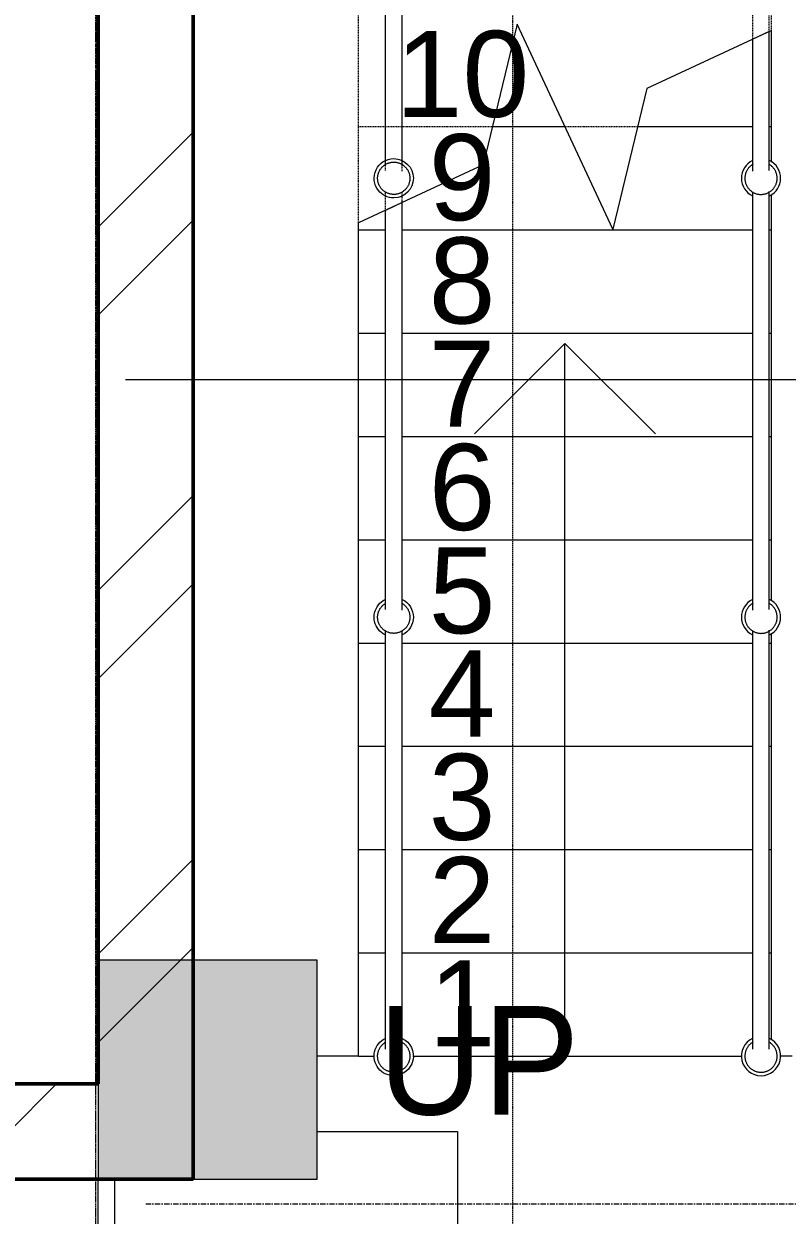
# Model space of a CAD drawing. Header units: inches. Extents: x 22 to 382261, y 22 to 371281.
# Drawn here: x 120559 to 122407, y 249908 to 252792 of the extents above; entities that cross this region are included whole.
import ezdxf

# ---------------------------------------------------------------- set-up
doc = ezdxf.new("R2010")
doc.units = ezdxf.units.IN
doc.header["$MEASUREMENT"] = 0
for name, pattern in [('_Grundgrenze_', [9, 4, -1, 1, -1, 1, -1]), ('Grid Line 1_2_', [22.225, 12.7, -3.175, 3.175, -3.175]), ('Hidden 1_8_', [4.7625, 3.175, -1.5875]), ('Overhead', [3.96875, 2.38125, -1.5875])]:
    doc.linetypes.add(name, pattern=pattern)
for name, color, linetype, lineweight in [('A-ANNO-SYMB', 150, 'Continuous', 9), ('A-DETL-HDLN', 90, 'Hidden 1_8_', 9), ('A-FLOR', 192, 'Continuous', 9), ('A-FLOR-HRAL', 11, 'Continuous', 9), ('A-FLOR-HRAL-MBND', 5, 'Overhead', 9), ('A-WALL', 113, 'Continuous', 9), ('A-WALL-PATT', 111, 'Continuous', 9), ('G-ANNO-SYMB', 111, 'Continuous', 9), ('I-WALL', 2, 'Continuous', 9), ('Q-CASE', 31, 'Continuous', 9), ('S-GRID', 1, 'Continuous', 9), ('S-STRS', 31, 'Continuous', 9), ('S-STRS-ANNO', 31, 'Continuous', 9), ('S-STRS-IDEN', 31, 'Continuous', 9), ('S-STRS-MBND', 31, 'Overhead', 9)]:
    doc.layers.add(name, color=color, linetype=linetype, lineweight=lineweight)
doc.styles.add('Arial', font='arial.ttf', dxfattribs={"height": 506.015625})
doc.styles.add('Century Gothic', font='GOTHIC.TTF', dxfattribs={"height": 255})
pattern_1 = [(45, (133937.6, 247897.3), (-440.033, 440.033), []), (45, (133937.6, 248564), (-440.033, 440.033), [])]

# ---------------------------------------------------------------- blocks, each defined once
blk = doc.blocks.new('Railing - 950mm High Post-379029-01-Ground floor DIMENSION PLAN')
at = {"layer": 'A-FLOR-HRAL', "flags": 128}
for points in [[(0, 39.1), (-1.6, 39), (-3.1, 38.9), (-4.7, 38.8), (-6.2, 38.6), (-7.8, 38.3), (-9.3, 38), (-10.8, 37.6), (-12.3, 37.1), (-13.8, 36.6), (-15.2, 36), (-16.6, 35.4), (-18, 34.7), (-19.4, 33.9), (-20.8, 33.1), (-22.1, 32.2), (-23.3, 31.3), (-24.6, 30.4), (-25.8, 29.4), (-26.9, 28.3), (-28, 27.2), (-29.1, 26.1), (-30.1, 24.9), (-31.1, 23.7), (-32, 22.4), (-32.9, 21.1), (-33.7, 19.8), (-34.5, 18.4), (-35.2, 17), (-35.8, 15.6), (-36.4, 14.2), (-37, 12.7), (-37.4, 11.2), (-37.9, 9.7), (-38.2, 8.2), (-38.5, 6.6), (-38.7, 5.1), (-38.9, 3.5), (-39, 2), (-39.1, 0.4), (-39.1, -1.1), (-39, -2.7), (-38.8, -4.3), (-38.6, -5.8), (-38.4, -7.3), (-38.1, -8.9), (-37.7, -10.4), (-37.2, -11.9), (-36.7, -13.4), (-36.2, -14.8), (-35.5, -16.3), (-34.8, -17.7), (-34.1, -19), (-33.3, -20.4), (-32.5, -21.7), (-31.6, -23), (-30.6, -24.2), (-29.7, -25.4), (-28.6, -26.6), (-27.5, -27.7), (-26.4, -28.8), (-25.2, -29.8), (-24, -30.8), (-22.8, -31.8), (-21.5, -32.6), (-20.1, -33.5)], [(-18, 34.7), (-19.4, 33.9), (-20.8, 33.1), (-22.1, 32.2), (-23.3, 31.3), (-24.6, 30.4), (-25.8, 29.4), (-26.9, 28.3), (-28, 27.2), (-29.1, 26.1), (-30.1, 24.9), (-31.1, 23.7), (-32, 22.4), (-32.9, 21.1), (-33.7, 19.8), (-34.5, 18.4), (-35.2, 17), (-35.8, 15.6), (-36.4, 14.2), (-37, 12.7), (-37.4, 11.2), (-37.9, 9.7), (-38.2, 8.2), (-38.5, 6.6), (-38.7, 5.1), (-38.9, 3.5), (-39, 2), (-39.1, 0.4), (-39.1, -1.1), (-39, -2.7), (-38.8, -4.3), (-38.6, -5.8), (-38.4, -7.3), (-38.1, -8.9), (-37.7, -10.4), (-37.2, -11.9), (-36.7, -13.4), (-36.2, -14.8), (-35.5, -16.3), (-34.8, -17.7), (-34.1, -19), (-33.3, -20.4), (-32.5, -21.7), (-31.6, -23), (-30.6, -24.2), (-29.7, -25.4)], [(0, 39.1), (-1.6, 39), (-3.1, 38.9), (-4.7, 38.8), (-6.2, 38.6), (-7.8, 38.3), (-9.3, 38), (-10.8, 37.6), (-12.3, 37.1), (-13.8, 36.6), (-15.2, 36)], [(11.6, 37.3), (10.1, 37.7), (8.6, 38.1), (7.1, 38.4), (5.5, 38.7), (4, 38.9), (2.4, 39), (0.8, 39.1), (0, 39.1)], [(19.4, -33.9), (20.8, -33.1), (22.1, -32.2), (23.3, -31.3), (24.6, -30.4), (25.8, -29.4), (26.9, -28.3), (28, -27.2), (29.1, -26.1), (30.1, -24.9), (31.1, -23.7), (32, -22.4), (32.9, -21.1), (33.7, -19.8), (34.5, -18.4), (35.2, -17), (35.8, -15.6), (36.4, -14.2), (37, -12.7), (37.4, -11.2), (37.9, -9.7), (38.2, -8.2), (38.5, -6.6), (38.7, -5.1), (38.9, -3.5), (39, -2), (39.1, -0.4), (39.1, 1.1), (39, 2.7), (38.8, 4.3), (38.6, 5.8), (38.4, 7.3), (38.1, 8.9), (37.7, 10.4), (37.2, 11.9), (36.7, 13.4), (36.2, 14.8), (35.5, 16.3), (34.8, 17.7), (34.1, 19), (33.3, 20.4), (32.5, 21.7), (31.6, 23), (30.6, 24.2), (29.7, 25.4), (28.6, 26.6), (27.5, 27.7), (26.4, 28.8), (25.2, 29.8), (24, 30.8), (22.8, 31.8), (21.5, 32.6), (20.1, 33.5), (18.8, 34.3), (17.4, 35), (16, 35.7), (14.6, 36.3), (13.1, 36.8), (11.6, 37.3), (10.1, 37.7), (8.6, 38.1), (7.1, 38.4), (5.5, 38.7), (4, 38.9), (2.4, 39), (0.8, 39.1), (0, 39.1)], [(28.6, 26.6), (27.5, 27.7), (26.4, 28.8), (25.2, 29.8), (24, 30.8), (22.8, 31.8), (21.5, 32.6), (20.1, 33.5), (18.8, 34.3), (17.4, 35), (16, 35.7), (14.6, 36.3), (13.1, 36.8)], [(19.4, -33.9), (20.8, -33.1), (22.1, -32.2), (23.3, -31.3), (24.6, -30.4), (25.8, -29.4), (26.9, -28.3), (28, -27.2), (29.1, -26.1), (30.1, -24.9), (31.1, -23.7), (32, -22.4), (32.9, -21.1), (33.7, -19.8), (34.5, -18.4), (35.2, -17), (35.8, -15.6), (36.4, -14.2), (37, -12.7), (37.4, -11.2), (37.9, -9.7), (38.2, -8.2), (38.5, -6.6), (38.7, -5.1), (38.9, -3.5), (39, -2), (39.1, -0.4), (39.1, 1.1), (39, 2.7), (38.8, 4.3), (38.6, 5.8), (38.4, 7.3), (38.1, 8.9), (37.7, 10.4), (37.2, 11.9), (36.7, 13.4), (36.2, 14.8), (35.5, 16.3), (34.8, 17.7), (34.1, 19), (33.3, 20.4), (32.5, 21.7), (31.6, 23), (30.6, 24.2), (29.7, 25.4)], [(-28.6, -26.6), (-27.5, -27.7), (-26.4, -28.8), (-25.2, -29.8), (-24, -30.8), (-22.8, -31.8), (-21.5, -32.6), (-20.1, -33.5)]]:
    blk.add_lwpolyline(points, dxfattribs=at)
at = {"layer": 'A-FLOR-HRAL'}
for start, end in [(90, 244.2857), (295.7143, 90)]:
    blk.add_arc((0, 0), 47.5, start, end, dxfattribs=at)
blk = doc.blocks.new('Railing - 950mm High Post-464047-01-Ground floor DIMENSION PLAN')
at = {"layer": 'A-FLOR-HRAL', "flags": 128}
for points in [[(0, 39.1), (-1.6, 39), (-3.1, 38.9), (-4.7, 38.8), (-6.2, 38.6), (-7.8, 38.3), (-9.3, 38), (-10.8, 37.6), (-12.3, 37.1), (-13.8, 36.6), (-15.2, 36), (-16.6, 35.4), (-18, 34.7), (-19.4, 33.9), (-20.8, 33.1), (-22.1, 32.2), (-23.3, 31.3), (-24.6, 30.4), (-25.8, 29.4), (-26.9, 28.3), (-28, 27.2), (-29.1, 26.1), (-30.1, 24.9), (-31.1, 23.7), (-32, 22.4), (-32.9, 21.1), (-33.7, 19.8), (-34.5, 18.4), (-35.2, 17), (-35.8, 15.6), (-36.4, 14.2), (-37, 12.7), (-37.4, 11.2), (-37.9, 9.7), (-38.2, 8.2), (-38.5, 6.6), (-38.7, 5.1), (-38.9, 3.5), (-39, 2), (-39.1, 0.4), (-39.1, -1.1), (-39, -2.7), (-38.8, -4.3), (-38.6, -5.8), (-38.4, -7.3), (-38.1, -8.9), (-37.7, -10.4), (-37.2, -11.9), (-36.7, -13.4), (-36.2, -14.8), (-35.5, -16.3), (-34.8, -17.7), (-34.1, -19), (-33.3, -20.4), (-32.5, -21.7), (-31.6, -23), (-30.6, -24.2), (-29.7, -25.4), (-28.6, -26.6), (-27.5, -27.7), (-26.4, -28.8), (-25.2, -29.8), (-24, -30.8), (-22.8, -31.8), (-21.5, -32.6), (-20.1, -33.5)], [(-19.4, 33.9), (-20.8, 33.1), (-22.1, 32.2), (-23.3, 31.3), (-24.6, 30.4), (-25.8, 29.4), (-26.9, 28.3), (-28, 27.2), (-29.1, 26.1), (-30.1, 24.9), (-31.1, 23.7), (-32, 22.4), (-32.9, 21.1), (-33.7, 19.8), (-34.5, 18.4), (-35.2, 17), (-35.8, 15.6), (-36.4, 14.2), (-37, 12.7), (-37.4, 11.2), (-37.9, 9.7), (-38.2, 8.2), (-38.5, 6.6), (-38.7, 5.1), (-38.9, 3.5), (-39, 2), (-39.1, 0.4), (-39.1, -1.1), (-39, -2.7), (-38.8, -4.3), (-38.6, -5.8), (-38.4, -7.3), (-38.1, -8.9), (-37.7, -10.4), (-37.2, -11.9), (-36.7, -13.4), (-36.2, -14.8), (-35.5, -16.3), (-34.8, -17.7), (-34.1, -19), (-33.3, -20.4), (-32.5, -21.7), (-31.6, -23), (-30.6, -24.2), (-29.7, -25.4)], [(19.4, -33.9), (20.8, -33.1), (22.1, -32.2), (23.3, -31.3), (24.6, -30.4), (25.8, -29.4), (26.9, -28.3), (28, -27.2), (29.1, -26.1), (30.1, -24.9), (31.1, -23.7), (32, -22.4), (32.9, -21.1), (33.7, -19.8), (34.5, -18.4), (35.2, -17), (35.8, -15.6), (36.4, -14.2), (37, -12.7), (37.4, -11.2), (37.9, -9.7), (38.2, -8.2), (38.5, -6.6), (38.7, -5.1), (38.9, -3.5), (39, -2), (39.1, -0.4), (39.1, 1.1), (39, 2.7), (38.8, 4.3), (38.6, 5.8), (38.4, 7.3), (38.1, 8.9), (37.7, 10.4), (37.2, 11.9), (36.7, 13.4), (36.2, 14.8), (35.5, 16.3), (34.8, 17.7), (34.1, 19), (33.3, 20.4), (32.5, 21.7), (31.6, 23), (30.6, 24.2), (29.7, 25.4), (28.6, 26.6), (27.5, 27.7), (26.4, 28.8), (25.2, 29.8), (24, 30.8), (22.8, 31.8), (21.5, 32.6), (20.1, 33.5), (18.8, 34.3), (17.4, 35), (16, 35.7), (14.6, 36.3), (13.1, 36.8), (11.6, 37.3), (10.1, 37.7), (8.6, 38.1), (7.1, 38.4), (5.5, 38.7), (4, 38.9), (2.4, 39), (0.8, 39.1), (0, 39.1)], [(28.6, 26.6), (27.5, 27.7), (26.4, 28.8), (25.2, 29.8), (24, 30.8), (22.8, 31.8), (21.5, 32.6), (20.1, 33.5)], [(19.4, -33.9), (20.8, -33.1), (22.1, -32.2), (23.3, -31.3), (24.6, -30.4), (25.8, -29.4), (26.9, -28.3), (28, -27.2), (29.1, -26.1), (30.1, -24.9), (31.1, -23.7), (32, -22.4), (32.9, -21.1), (33.7, -19.8), (34.5, -18.4), (35.2, -17), (35.8, -15.6), (36.4, -14.2), (37, -12.7), (37.4, -11.2), (37.9, -9.7), (38.2, -8.2), (38.5, -6.6), (38.7, -5.1), (38.9, -3.5), (39, -2), (39.1, -0.4), (39.1, 1.1), (39, 2.7), (38.8, 4.3), (38.6, 5.8), (38.4, 7.3), (38.1, 8.9), (37.7, 10.4), (37.2, 11.9), (36.7, 13.4), (36.2, 14.8), (35.5, 16.3), (34.8, 17.7), (34.1, 19), (33.3, 20.4), (32.5, 21.7), (31.6, 23), (30.6, 24.2), (29.7, 25.4)], [(-28.6, -26.6), (-27.5, -27.7), (-26.4, -28.8), (-25.2, -29.8), (-24, -30.8), (-22.8, -31.8), (-21.5, -32.6), (-20.1, -33.5)]]:
    blk.add_lwpolyline(points, dxfattribs=at)
at = {"layer": 'A-FLOR-HRAL'}
for start, end in [(115.7143, 244.2857), (295.7143, 64.2857)]:
    blk.add_arc((0, 0), 47.5, start, end, dxfattribs=at)
blk = doc.blocks.new('Railing - 950mm High Post-464049-01-Ground floor DIMENSION PLAN')
at = {"layer": 'A-FLOR-HRAL', "flags": 128}
for points in [[(0, 39.1), (-1.6, 39), (-3.1, 38.9), (-4.7, 38.8), (-6.2, 38.6), (-7.8, 38.3), (-9.3, 38), (-10.8, 37.6), (-12.3, 37.1), (-13.8, 36.6), (-15.2, 36), (-16.6, 35.4), (-18, 34.7), (-19.4, 33.9), (-20.8, 33.1), (-22.1, 32.2), (-23.3, 31.3), (-24.6, 30.4), (-25.8, 29.4), (-26.9, 28.3), (-28, 27.2), (-29.1, 26.1), (-30.1, 24.9), (-31.1, 23.7), (-32, 22.4), (-32.9, 21.1), (-33.7, 19.8), (-34.5, 18.4), (-35.2, 17), (-35.8, 15.6), (-36.4, 14.2), (-37, 12.7), (-37.4, 11.2), (-37.9, 9.7), (-38.2, 8.2), (-38.5, 6.6), (-38.7, 5.1), (-38.9, 3.5), (-39, 2), (-39.1, 0.4), (-39.1, -1.1), (-39, -2.7), (-38.8, -4.3), (-38.6, -5.8), (-38.4, -7.3), (-38.1, -8.9), (-37.7, -10.4), (-37.2, -11.9), (-36.7, -13.4), (-36.2, -14.8), (-35.5, -16.3), (-34.8, -17.7), (-34.1, -19), (-33.3, -20.4), (-32.5, -21.7), (-31.6, -23), (-30.6, -24.2), (-29.7, -25.4), (-28.6, -26.6), (-27.5, -27.7), (-26.4, -28.8), (-25.2, -29.8), (-24, -30.8), (-22.8, -31.8), (-21.5, -32.6), (-20.1, -33.5)], [(-19.4, 33.9), (-20.8, 33.1), (-22.1, 32.2), (-23.3, 31.3), (-24.6, 30.4), (-25.8, 29.4), (-26.9, 28.3), (-28, 27.2), (-29.1, 26.1), (-30.1, 24.9), (-31.1, 23.7), (-32, 22.4), (-32.9, 21.1), (-33.7, 19.8), (-34.5, 18.4), (-35.2, 17), (-35.8, 15.6), (-36.4, 14.2), (-37, 12.7), (-37.4, 11.2), (-37.9, 9.7), (-38.2, 8.2), (-38.5, 6.6), (-38.7, 5.1), (-38.9, 3.5), (-39, 2), (-39.1, 0.4), (-39.1, -1.1), (-39, -2.7), (-38.8, -4.3), (-38.6, -5.8), (-38.4, -7.3), (-38.1, -8.9), (-37.7, -10.4), (-37.2, -11.9), (-36.7, -13.4), (-36.2, -14.8), (-35.5, -16.3), (-34.8, -17.7), (-34.1, -19), (-33.3, -20.4), (-32.5, -21.7), (-31.6, -23), (-30.6, -24.2), (-29.7, -25.4)], [(19.4, -33.9), (20.8, -33.1), (22.1, -32.2), (23.3, -31.3), (24.6, -30.4), (25.8, -29.4), (26.9, -28.3), (28, -27.2), (29.1, -26.1), (30.1, -24.9), (31.1, -23.7), (32, -22.4), (32.9, -21.1), (33.7, -19.8), (34.5, -18.4), (35.2, -17), (35.8, -15.6), (36.4, -14.2), (37, -12.7), (37.4, -11.2), (37.9, -9.7), (38.2, -8.2), (38.5, -6.6), (38.7, -5.1), (38.9, -3.5), (39, -2), (39.1, -0.4), (39.1, 1.1), (39, 2.7), (38.8, 4.3), (38.6, 5.8), (38.4, 7.3), (38.1, 8.9), (37.7, 10.4), (37.2, 11.9), (36.7, 13.4), (36.2, 14.8), (35.5, 16.3), (34.8, 17.7), (34.1, 19), (33.3, 20.4), (32.5, 21.7), (31.6, 23), (30.6, 24.2), (29.7, 25.4), (28.6, 26.6), (27.5, 27.7), (26.4, 28.8), (25.2, 29.8), (24, 30.8), (22.8, 31.8), (21.5, 32.6), (20.1, 33.5), (18.8, 34.3), (17.4, 35), (16, 35.7), (14.6, 36.3), (13.1, 36.8), (11.6, 37.3), (10.1, 37.7), (8.6, 38.1), (7.1, 38.4), (5.5, 38.7), (4, 38.9), (2.4, 39), (0.8, 39.1), (0, 39.1)], [(28.6, 26.6), (27.5, 27.7), (26.4, 28.8), (25.2, 29.8), (24, 30.8), (22.8, 31.8), (21.5, 32.6), (20.1, 33.5)], [(19.4, -33.9), (20.8, -33.1), (22.1, -32.2), (23.3, -31.3), (24.6, -30.4), (25.8, -29.4), (26.9, -28.3), (28, -27.2), (29.1, -26.1), (30.1, -24.9), (31.1, -23.7), (32, -22.4), (32.9, -21.1), (33.7, -19.8), (34.5, -18.4), (35.2, -17), (35.8, -15.6), (36.4, -14.2), (37, -12.7), (37.4, -11.2), (37.9, -9.7), (38.2, -8.2), (38.5, -6.6), (38.7, -5.1), (38.9, -3.5), (39, -2), (39.1, -0.4), (39.1, 1.1), (39, 2.7), (38.8, 4.3), (38.6, 5.8), (38.4, 7.3), (38.1, 8.9), (37.7, 10.4), (37.2, 11.9), (36.7, 13.4), (36.2, 14.8), (35.5, 16.3), (34.8, 17.7), (34.1, 19), (33.3, 20.4), (32.5, 21.7), (31.6, 23), (30.6, 24.2), (29.7, 25.4)], [(-28.6, -26.6), (-27.5, -27.7), (-26.4, -28.8), (-25.2, -29.8), (-24, -30.8), (-22.8, -31.8), (-21.5, -32.6), (-20.1, -33.5)]]:
    blk.add_lwpolyline(points, dxfattribs=at)
at = {"layer": 'A-FLOR-HRAL'}
for start, end in [(115.7143, 244.2857), (295.7143, 64.2857)]:
    blk.add_arc((0, 0), 47.5, start, end, dxfattribs=at)
blk = doc.blocks.new('Railing - Railing-377356-01-Ground floor DIMENSION PLAN')
at = {"layer": 'A-FLOR-HRAL'}
for p, q in [((-11574.2, 4876.3), (-11614.2, 4857.7)), ((-11574.2, 4876.3), (-11614.2, 4857.7)), ((-11574.2, 4539.2), (-11574.2, 4876.3)), ((-11614.2, 4537.7), (-11614.2, 4857.7)), ((-11614.2, 3475.2), (-11614.2, 4488.1)), ((-11574.2, 3476.7), (-11574.2, 4489)), ((-11614.2, 2412.7), (-11614.2, 3425.6)), ((-11574.2, 2412.6), (-11574.2, 3426.5))]:
    blk.add_line(p, q, dxfattribs=at)
at = {"layer": 'A-FLOR-HRAL-MBND'}
for p, q in [((-11614.2, 4857.7), (-11614.2, 6645.7)), ((-11614.2, 4857.7), (-11614.2, 6645.7)), ((-11574.2, 4876.3), (-11574.2, 6645.7)), ((-11574.2, 4876.3), (-11574.2, 6645.7))]:
    blk.add_line(p, q, dxfattribs=at)
at = {"rotation": 180}
for name, p in [('Railing - 950mm High Post-464049-01-Ground floor DIMENSION PLAN', (-11594.2, 4520.7)), ('Railing - 950mm High Post-464047-01-Ground floor DIMENSION PLAN', (-11594.2, 3458.2)), ('Railing - 950mm High Post-379029-01-Ground floor DIMENSION PLAN', (-11594.2, 2395.7))]:
    blk.add_blockref(name, p, dxfattribs=at)
blk = doc.blocks.new('Railing - 950mm High Post-V3-01-Ground floor DIMENSION PLAN')
at = {"layer": 'A-FLOR-HRAL', "flags": 128}
for points in [[(0, 39.1), (-1.6, 39), (-3.1, 38.9), (-4.7, 38.8), (-6.2, 38.6), (-7.8, 38.3), (-9.3, 38), (-10.8, 37.6), (-12.3, 37.1), (-13.8, 36.6), (-15.2, 36), (-16.6, 35.4), (-18, 34.7), (-19.4, 33.9), (-20.8, 33.1), (-22.1, 32.2), (-23.3, 31.3), (-24.6, 30.4), (-25.8, 29.4), (-26.9, 28.3), (-28, 27.2), (-29.1, 26.1), (-30.1, 24.9), (-31.1, 23.7), (-32, 22.4), (-32.9, 21.1), (-33.7, 19.8), (-34.5, 18.4), (-35.2, 17), (-35.8, 15.6), (-36.4, 14.2), (-37, 12.7), (-37.4, 11.2), (-37.9, 9.7), (-38.2, 8.2), (-38.5, 6.6), (-38.7, 5.1), (-38.9, 3.5), (-39, 2), (-39.1, 0.4), (-39.1, -1.1), (-39, -2.7), (-38.8, -4.3), (-38.6, -5.8), (-38.4, -7.3), (-38.1, -8.9), (-37.7, -10.4), (-37.2, -11.9), (-36.7, -13.4), (-36.2, -14.8), (-35.5, -16.3), (-34.8, -17.7), (-34.1, -19), (-33.3, -20.4), (-32.5, -21.7), (-31.6, -23), (-30.6, -24.2), (-29.7, -25.4), (-28.6, -26.6), (-27.5, -27.7), (-26.4, -28.8), (-25.2, -29.8), (-24, -30.8), (-22.8, -31.8), (-21.5, -32.6), (-20.1, -33.5)], [(-18, 34.7), (-19.4, 33.9), (-20.8, 33.1), (-22.1, 32.2), (-23.3, 31.3), (-24.6, 30.4), (-25.8, 29.4), (-26.9, 28.3), (-28, 27.2), (-29.1, 26.1), (-30.1, 24.9), (-31.1, 23.7), (-32, 22.4), (-32.9, 21.1), (-33.7, 19.8), (-34.5, 18.4), (-35.2, 17), (-35.8, 15.6), (-36.4, 14.2), (-37, 12.7), (-37.4, 11.2), (-37.9, 9.7), (-38.2, 8.2), (-38.5, 6.6), (-38.7, 5.1), (-38.9, 3.5), (-39, 2), (-39.1, 0.4), (-39.1, -1.1), (-39, -2.7), (-38.8, -4.3), (-38.6, -5.8), (-38.4, -7.3), (-38.1, -8.9), (-37.7, -10.4), (-37.2, -11.9), (-36.7, -13.4), (-36.2, -14.8), (-35.5, -16.3), (-34.8, -17.7), (-34.1, -19), (-33.3, -20.4), (-32.5, -21.7), (-31.6, -23), (-30.6, -24.2), (-29.7, -25.4)], [(0, 39.1), (-1.6, 39), (-3.1, 38.9), (-4.7, 38.8), (-6.2, 38.6), (-7.8, 38.3), (-9.3, 38), (-10.8, 37.6), (-12.3, 37.1), (-13.8, 36.6), (-15.2, 36)], [(11.6, 37.3), (10.1, 37.7), (8.6, 38.1), (7.1, 38.4), (5.5, 38.7), (4, 38.9), (2.4, 39), (0.8, 39.1), (0, 39.1)], [(19.4, -33.9), (20.8, -33.1), (22.1, -32.2), (23.3, -31.3), (24.6, -30.4), (25.8, -29.4), (26.9, -28.3), (28, -27.2), (29.1, -26.1), (30.1, -24.9), (31.1, -23.7), (32, -22.4), (32.9, -21.1), (33.7, -19.8), (34.5, -18.4), (35.2, -17), (35.8, -15.6), (36.4, -14.2), (37, -12.7), (37.4, -11.2), (37.9, -9.7), (38.2, -8.2), (38.5, -6.6), (38.7, -5.1), (38.9, -3.5), (39, -2), (39.1, -0.4), (39.1, 1.1), (39, 2.7), (38.8, 4.3), (38.6, 5.8), (38.4, 7.3), (38.1, 8.9), (37.7, 10.4), (37.2, 11.9), (36.7, 13.4), (36.2, 14.8), (35.5, 16.3), (34.8, 17.7), (34.1, 19), (33.3, 20.4), (32.5, 21.7), (31.6, 23), (30.6, 24.2), (29.7, 25.4), (28.6, 26.6), (27.5, 27.7), (26.4, 28.8), (25.2, 29.8), (24, 30.8), (22.8, 31.8), (21.5, 32.6), (20.1, 33.5), (18.8, 34.3), (17.4, 35), (16, 35.7), (14.6, 36.3), (13.1, 36.8), (11.6, 37.3), (10.1, 37.7), (8.6, 38.1), (7.1, 38.4), (5.5, 38.7), (4, 38.9), (2.4, 39), (0.8, 39.1), (0, 39.1)], [(28.6, 26.6), (27.5, 27.7), (26.4, 28.8), (25.2, 29.8), (24, 30.8), (22.8, 31.8), (21.5, 32.6), (20.1, 33.5), (18.8, 34.3), (17.4, 35), (16, 35.7), (14.6, 36.3), (13.1, 36.8)], [(19.4, -33.9), (20.8, -33.1), (22.1, -32.2), (23.3, -31.3), (24.6, -30.4), (25.8, -29.4), (26.9, -28.3), (28, -27.2), (29.1, -26.1), (30.1, -24.9), (31.1, -23.7), (32, -22.4), (32.9, -21.1), (33.7, -19.8), (34.5, -18.4), (35.2, -17), (35.8, -15.6), (36.4, -14.2), (37, -12.7), (37.4, -11.2), (37.9, -9.7), (38.2, -8.2), (38.5, -6.6), (38.7, -5.1), (38.9, -3.5), (39, -2), (39.1, -0.4), (39.1, 1.1), (39, 2.7), (38.8, 4.3), (38.6, 5.8), (38.4, 7.3), (38.1, 8.9), (37.7, 10.4), (37.2, 11.9), (36.7, 13.4), (36.2, 14.8), (35.5, 16.3), (34.8, 17.7), (34.1, 19), (33.3, 20.4), (32.5, 21.7), (31.6, 23), (30.6, 24.2), (29.7, 25.4)], [(-28.6, -26.6), (-27.5, -27.7), (-26.4, -28.8), (-25.2, -29.8), (-24, -30.8), (-22.8, -31.8), (-21.5, -32.6), (-20.1, -33.5)]]:
    blk.add_lwpolyline(points, dxfattribs=at)
at = {"layer": 'A-FLOR-HRAL'}
for start, end in [(141.4286, 244.2857), (90, 141.4279), (295.7143, 90)]:
    blk.add_arc((0, 0), 47.5, start, end, dxfattribs=at)
blk = doc.blocks.new('Railing - 950mm High Post-V4-01-Ground floor DIMENSION PLAN')
at = {"layer": 'A-FLOR-HRAL', "flags": 128}
for points in [[(0, 39.1), (-1.6, 39), (-3.1, 38.9), (-4.7, 38.8), (-6.2, 38.6), (-7.8, 38.3), (-9.3, 38), (-10.8, 37.6), (-12.3, 37.1), (-13.8, 36.6), (-15.2, 36), (-16.6, 35.4), (-18, 34.7), (-19.4, 33.9), (-20.8, 33.1), (-22.1, 32.2), (-23.3, 31.3), (-24.6, 30.4), (-25.8, 29.4), (-26.9, 28.3), (-28, 27.2), (-29.1, 26.1), (-30.1, 24.9), (-31.1, 23.7), (-32, 22.4), (-32.9, 21.1), (-33.7, 19.8), (-34.5, 18.4), (-35.2, 17), (-35.8, 15.6), (-36.4, 14.2), (-37, 12.7), (-37.4, 11.2), (-37.9, 9.7), (-38.2, 8.2), (-38.5, 6.6), (-38.7, 5.1), (-38.9, 3.5), (-39, 2), (-39.1, 0.4), (-39.1, -1.1), (-39, -2.7), (-38.8, -4.3), (-38.6, -5.8), (-38.4, -7.3), (-38.1, -8.9), (-37.7, -10.4), (-37.2, -11.9), (-36.7, -13.4), (-36.2, -14.8), (-35.5, -16.3), (-34.8, -17.7), (-34.1, -19), (-33.3, -20.4), (-32.5, -21.7), (-31.6, -23), (-30.6, -24.2), (-29.7, -25.4), (-28.6, -26.6), (-27.5, -27.7), (-26.4, -28.8), (-25.2, -29.8), (-24, -30.8), (-22.8, -31.8), (-21.5, -32.6), (-20.1, -33.5)], [(-19.4, 33.9), (-20.8, 33.1), (-22.1, 32.2), (-23.3, 31.3), (-24.6, 30.4), (-25.8, 29.4), (-26.9, 28.3), (-28, 27.2), (-29.1, 26.1), (-30.1, 24.9), (-31.1, 23.7), (-32, 22.4), (-32.9, 21.1), (-33.7, 19.8), (-34.5, 18.4), (-35.2, 17), (-35.8, 15.6), (-36.4, 14.2), (-37, 12.7), (-37.4, 11.2), (-37.9, 9.7), (-38.2, 8.2), (-38.5, 6.6), (-38.7, 5.1), (-38.9, 3.5), (-39, 2), (-39.1, 0.4), (-39.1, -1.1), (-39, -2.7), (-38.8, -4.3), (-38.6, -5.8), (-38.4, -7.3), (-38.1, -8.9), (-37.7, -10.4), (-37.2, -11.9), (-36.7, -13.4), (-36.2, -14.8), (-35.5, -16.3), (-34.8, -17.7), (-34.1, -19), (-33.3, -20.4), (-32.5, -21.7), (-31.6, -23), (-30.6, -24.2), (-29.7, -25.4)], [(19.4, -33.9), (20.8, -33.1), (22.1, -32.2), (23.3, -31.3), (24.6, -30.4), (25.8, -29.4), (26.9, -28.3), (28, -27.2), (29.1, -26.1), (30.1, -24.9), (31.1, -23.7), (32, -22.4), (32.9, -21.1), (33.7, -19.8), (34.5, -18.4), (35.2, -17), (35.8, -15.6), (36.4, -14.2), (37, -12.7), (37.4, -11.2), (37.9, -9.7), (38.2, -8.2), (38.5, -6.6), (38.7, -5.1), (38.9, -3.5), (39, -2), (39.1, -0.4), (39.1, 1.1), (39, 2.7), (38.8, 4.3), (38.6, 5.8), (38.4, 7.3), (38.1, 8.9), (37.7, 10.4), (37.2, 11.9), (36.7, 13.4), (36.2, 14.8), (35.5, 16.3), (34.8, 17.7), (34.1, 19), (33.3, 20.4), (32.5, 21.7), (31.6, 23), (30.6, 24.2), (29.7, 25.4), (28.6, 26.6), (27.5, 27.7), (26.4, 28.8), (25.2, 29.8), (24, 30.8), (22.8, 31.8), (21.5, 32.6), (20.1, 33.5), (18.8, 34.3), (17.4, 35), (16, 35.7), (14.6, 36.3), (13.1, 36.8), (11.6, 37.3), (10.1, 37.7), (8.6, 38.1), (7.1, 38.4), (5.5, 38.7), (4, 38.9), (2.4, 39), (0.8, 39.1), (0, 39.1)], [(28.6, 26.6), (27.5, 27.7), (26.4, 28.8), (25.2, 29.8), (24, 30.8), (22.8, 31.8), (21.5, 32.6), (20.1, 33.5)], [(19.4, -33.9), (20.8, -33.1), (22.1, -32.2), (23.3, -31.3), (24.6, -30.4), (25.8, -29.4), (26.9, -28.3), (28, -27.2), (29.1, -26.1), (30.1, -24.9), (31.1, -23.7), (32, -22.4), (32.9, -21.1), (33.7, -19.8), (34.5, -18.4), (35.2, -17), (35.8, -15.6), (36.4, -14.2), (37, -12.7), (37.4, -11.2), (37.9, -9.7), (38.2, -8.2), (38.5, -6.6), (38.7, -5.1), (38.9, -3.5), (39, -2), (39.1, -0.4), (39.1, 1.1), (39, 2.7), (38.8, 4.3), (38.6, 5.8), (38.4, 7.3), (38.1, 8.9), (37.7, 10.4), (37.2, 11.9), (36.7, 13.4), (36.2, 14.8), (35.5, 16.3), (34.8, 17.7), (34.1, 19), (33.3, 20.4), (32.5, 21.7), (31.6, 23), (30.6, 24.2), (29.7, 25.4)], [(-28.6, -26.6), (-27.5, -27.7), (-26.4, -28.8), (-25.2, -29.8), (-24, -30.8), (-22.8, -31.8), (-21.5, -32.6), (-20.1, -33.5)]]:
    blk.add_lwpolyline(points, dxfattribs=at)
at = {"layer": 'A-FLOR-HRAL'}
for start, end in [(115.7143, 218.5714), (295.7143, 64.2857), (218.5721, 244.2857)]:
    blk.add_arc((0, 0), 47.5, start, end, dxfattribs=at)
blk = doc.blocks.new('Railing - 950mm High Post-V5-01-Ground floor DIMENSION PLAN')
at = {"layer": 'A-FLOR-HRAL', "flags": 128}
for points in [[(0, 39.1), (-1.6, 39), (-3.1, 38.9), (-4.7, 38.8), (-6.2, 38.6), (-7.8, 38.3), (-9.3, 38), (-10.8, 37.6), (-12.3, 37.1), (-13.8, 36.6), (-15.2, 36), (-16.6, 35.4), (-18, 34.7), (-19.4, 33.9), (-20.8, 33.1), (-22.1, 32.2), (-23.3, 31.3), (-24.6, 30.4), (-25.8, 29.4), (-26.9, 28.3), (-28, 27.2), (-29.1, 26.1), (-30.1, 24.9), (-31.1, 23.7), (-32, 22.4), (-32.9, 21.1), (-33.7, 19.8), (-34.5, 18.4), (-35.2, 17), (-35.8, 15.6), (-36.4, 14.2), (-37, 12.7), (-37.4, 11.2), (-37.9, 9.7), (-38.2, 8.2), (-38.5, 6.6), (-38.7, 5.1), (-38.9, 3.5), (-39, 2), (-39.1, 0.4), (-39.1, -1.1), (-39, -2.7), (-38.8, -4.3), (-38.6, -5.8), (-38.4, -7.3), (-38.1, -8.9), (-37.7, -10.4), (-37.2, -11.9), (-36.7, -13.4), (-36.2, -14.8), (-35.5, -16.3), (-34.8, -17.7), (-34.1, -19), (-33.3, -20.4), (-32.5, -21.7), (-31.6, -23), (-30.6, -24.2), (-29.7, -25.4), (-28.6, -26.6), (-27.5, -27.7), (-26.4, -28.8), (-25.2, -29.8), (-24, -30.8), (-22.8, -31.8), (-21.5, -32.6), (-20.1, -33.5), (-18.8, -34.3), (-17.4, -35), (-16, -35.7), (-14.6, -36.3), (-13.1, -36.8), (-11.6, -37.3), (-10.1, -37.7), (-8.6, -38.1), (-7.1, -38.4), (-5.5, -38.7), (-4, -38.9), (-2.4, -39), (-0.8, -39.1), (0, -39.1)], [(-16.6, 35.4), (-18, 34.7), (-19.4, 33.9), (-20.8, 33.1), (-22.1, 32.2), (-23.3, 31.3), (-24.6, 30.4), (-25.8, 29.4), (-26.9, 28.3), (-28, 27.2), (-29.1, 26.1), (-30.1, 24.9), (-31.1, 23.7), (-32, 22.4), (-32.9, 21.1), (-33.7, 19.8), (-34.5, 18.4), (-35.2, 17), (-35.8, 15.6), (-36.4, 14.2), (-37, 12.7), (-37.4, 11.2), (-37.9, 9.7), (-38.2, 8.2), (-38.5, 6.6), (-38.7, 5.1), (-38.9, 3.5), (-39, 2), (-39.1, 0.4), (-39.1, -1.1), (-39, -2.7), (-38.8, -4.3), (-38.6, -5.8), (-38.4, -7.3), (-38.1, -8.9), (-37.7, -10.4), (-37.2, -11.9), (-36.7, -13.4), (-36.2, -14.8), (-35.5, -16.3), (-34.8, -17.7), (-34.1, -19), (-33.3, -20.4), (-32.5, -21.7), (-31.6, -23), (-30.6, -24.2), (-29.7, -25.4)], [(0, 39.1), (-1.6, 39), (-3.1, 38.9), (-4.7, 38.8), (-6.2, 38.6), (-7.8, 38.3), (-9.3, 38), (-10.8, 37.6), (-12.3, 37.1), (-13.8, 36.6), (-15.2, 36)], [(11.6, 37.3), (10.1, 37.7), (8.6, 38.1), (7.1, 38.4), (5.5, 38.7), (4, 38.9), (2.4, 39), (0.8, 39.1), (0, 39.1)], [(0, -39.1), (1.6, -39), (3.1, -38.9), (4.7, -38.8), (6.2, -38.6), (7.8, -38.3), (9.3, -38), (10.8, -37.6), (12.3, -37.1), (13.8, -36.6), (15.2, -36), (16.6, -35.4), (18, -34.7), (19.4, -33.9), (20.8, -33.1), (22.1, -32.2), (23.3, -31.3), (24.6, -30.4), (25.8, -29.4), (26.9, -28.3), (28, -27.2), (29.1, -26.1), (30.1, -24.9), (31.1, -23.7), (32, -22.4), (32.9, -21.1), (33.7, -19.8), (34.5, -18.4), (35.2, -17), (35.8, -15.6), (36.4, -14.2), (37, -12.7), (37.4, -11.2), (37.9, -9.7), (38.2, -8.2), (38.5, -6.6), (38.7, -5.1), (38.9, -3.5), (39, -2), (39.1, -0.4), (39.1, 1.1), (39, 2.7), (38.8, 4.3), (38.6, 5.8), (38.4, 7.3), (38.1, 8.9), (37.7, 10.4), (37.2, 11.9), (36.7, 13.4), (36.2, 14.8), (35.5, 16.3), (34.8, 17.7), (34.1, 19), (33.3, 20.4), (32.5, 21.7), (31.6, 23), (30.6, 24.2), (29.7, 25.4), (28.6, 26.6), (27.5, 27.7), (26.4, 28.8), (25.2, 29.8), (24, 30.8), (22.8, 31.8), (21.5, 32.6), (20.1, 33.5), (18.8, 34.3), (17.4, 35), (16, 35.7), (14.6, 36.3), (13.1, 36.8), (11.6, 37.3), (10.1, 37.7), (8.6, 38.1), (7.1, 38.4), (5.5, 38.7), (4, 38.9), (2.4, 39), (0.8, 39.1), (0, 39.1)], [(28.6, 26.6), (27.5, 27.7), (26.4, 28.8), (25.2, 29.8), (24, 30.8), (22.8, 31.8), (21.5, 32.6), (20.1, 33.5), (18.8, 34.3), (17.4, 35), (16, 35.7), (14.6, 36.3), (13.1, 36.8)], [(16.6, -35.4), (18, -34.7), (19.4, -33.9), (20.8, -33.1), (22.1, -32.2), (23.3, -31.3), (24.6, -30.4), (25.8, -29.4), (26.9, -28.3), (28, -27.2), (29.1, -26.1), (30.1, -24.9), (31.1, -23.7), (32, -22.4), (32.9, -21.1), (33.7, -19.8), (34.5, -18.4), (35.2, -17), (35.8, -15.6), (36.4, -14.2), (37, -12.7), (37.4, -11.2), (37.9, -9.7), (38.2, -8.2), (38.5, -6.6), (38.7, -5.1), (38.9, -3.5), (39, -2), (39.1, -0.4), (39.1, 1.1), (39, 2.7), (38.8, 4.3), (38.6, 5.8), (38.4, 7.3), (38.1, 8.9), (37.7, 10.4), (37.2, 11.9), (36.7, 13.4), (36.2, 14.8), (35.5, 16.3), (34.8, 17.7), (34.1, 19), (33.3, 20.4), (32.5, 21.7), (31.6, 23), (30.6, 24.2), (29.7, 25.4)], [(-28.6, -26.6), (-27.5, -27.7), (-26.4, -28.8), (-25.2, -29.8), (-24, -30.8), (-22.8, -31.8), (-21.5, -32.6), (-20.1, -33.5), (-18.8, -34.3), (-17.4, -35), (-16, -35.7), (-14.6, -36.3), (-13.1, -36.8)], [(-11.6, -37.3), (-10.1, -37.7), (-8.6, -38.1), (-7.1, -38.4), (-5.5, -38.7), (-4, -38.9), (-2.4, -39), (-0.8, -39.1), (0, -39.1)], [(0, -39.1), (1.6, -39), (3.1, -38.9), (4.7, -38.8), (6.2, -38.6), (7.8, -38.3), (9.3, -38), (10.8, -37.6), (12.3, -37.1), (13.8, -36.6), (15.2, -36)]]:
    blk.add_lwpolyline(points, dxfattribs=at)
at = {"layer": 'A-FLOR-HRAL'}
for start, end in [(141.4286, 270), (90, 141.4279), (270, 90)]:
    blk.add_arc((0, 0), 47.5, start, end, dxfattribs=at)
blk = doc.blocks.new('Railing - Railing-377360-01-Ground floor DIMENSION PLAN')
at = {"layer": 'A-FLOR-HRAL'}
for p, q in [((-12463.4, 4461.7), (-12503.4, 4443)), ((-12463.4, 4461.7), (-12503.4, 4443)), ((-12503.4, 3476.7), (-12503.4, 4443)), ((-12463.4, 3475.2), (-12463.4, 4461.7)), ((-12503.4, 2412.6), (-12503.4, 3426.5)), ((-12463.4, 2412.7), (-12463.4, 3425.6))]:
    blk.add_line(p, q, dxfattribs=at)
at = {"layer": 'A-FLOR-HRAL-MBND'}
for p, q in [((-12503.4, 4553.2), (-12503.4, 6645.7)), ((-12503.4, 4539.2), (-12503.4, 6645.7)), ((-12463.4, 4552.4), (-12463.4, 6645.7)), ((-12463.4, 4537.7), (-12463.4, 6645.7)), ((-12503.4, 4443), (-12503.4, 4489)), ((-12503.4, 4443), (-12503.4, 4489)), ((-12463.4, 4461.7), (-12463.4, 4488.1)), ((-12463.4, 4461.7), (-12463.4, 4488.1))]:
    blk.add_line(p, q, dxfattribs=at)
at = {"extrusion": (0, 0, -1), "zscale": -1, "rotation": 180}
for name, p in [('Railing - 950mm High Post-V5-01-Ground floor DIMENSION PLAN', (12483.4, 4520.7)), ('Railing - 950mm High Post-V4-01-Ground floor DIMENSION PLAN', (12483.4, 3458.2)), ('Railing - 950mm High Post-V3-01-Ground floor DIMENSION PLAN', (12483.4, 2395.7))]:
    blk.add_blockref(name, p, dxfattribs=at)
blk = doc.blocks.new('Casework 23 - Casework 23-687365-01-Ground floor DIMENSION PLAN')
at = {"layer": 'Q-CASE'}
h = blk.add_hatch(color=256, dxfattribs=at)
h.paths.add_polyline_path([(-12668.8, 2098.2), (-12668.8, 2628.2), (-13198.8, 2628.2), (-13198.8, 2098.2)])
h.paths.add_polyline_path([(-26698.8, 2098.2), (-26698.8, 2628.2), (-27228.8, 2628.2), (-27228.8, 2098.2)])
h.paths.add_polyline_path([(-22798.8, 2098.2), (-22278.8, 2098.2), (-22278.8, 2628.2), (-22798.8, 2628.2)])
h.paths.add_polyline_path([(-20078.8, 2098.2), (-19558.8, 2098.2), (-19558.8, 2628.2), (-20078.8, 2628.2), (-20078.8, 2252.5)])
at = {"layer": 'Q-CASE', "lineweight": 18}
for p, q in [((-12668.8, 2628.2), (-13198.8, 2628.2)), ((-13198.8, 2628.2), (-13198.8, 2098.2)), ((-12668.8, 2098.2), (-12668.8, 2628.2)), ((-13198.8, 2098.2), (-12668.8, 2098.2))]:
    blk.add_line(p, q, dxfattribs=at)

msp = doc.modelspace()

# ---------------------------------------------------------------- hatches: boundary and pattern name
at = {"layer": 'A-WALL-PATT'}
h = msp.add_hatch(dxfattribs=at)
h.set_pattern_fill('FP_1', color=256, style=0, pattern_type=2)
h.set_pattern_definition(pattern_1)
h.paths.add_polyline_path([(120738.8, 250225.5), (120968.8, 250225.5), (120968.8, 254895.5), (120738.8, 254895.5), (120738.8, 251882.7)])
h = msp.add_hatch(dxfattribs=at)
h.set_pattern_fill('FP_1', color=256, style=0, pattern_type=2)
h.set_pattern_definition(pattern_1)
h.paths.add_polyline_path([(118617, 249995.5), (119018.8, 249995.5), (119018.8, 250225.5), (118458.8, 250225.5), (118458.8, 249995.5)])
h.paths.add_polyline_path([(114378.8, 249995.5), (114763.8, 249995.5), (114763.8, 250225.5), (114378.8, 250225.5)])
h.paths.add_polyline_path([(116263.8, 249995.5), (116658.8, 249995.5), (116658.8, 250225.5), (116263.8, 250225.5), (116263.8, 250149.8)])
h.paths.add_polyline_path([(120518.8, 249995.5), (120968.8, 249995.5), (120968.8, 250225.5), (120518.8, 250225.5), (120518.8, 250149.8)])

# ---------------------------------------------------------------- linework, layer by layer
at = {"layer": 'A-ANNO-SYMB', "linetype": '_Grundgrenze_'}
msp.add_line((120731.9, 262103), (120731.9, 240807), dxfattribs=at)
at = {"layer": 'A-DETL-HDLN'}
msp.add_line((121742.7, 242435.5), (121742.7, 256400.5), dxfattribs=at)
at = {"layer": 'A-FLOR'}
for p, q in [((121368.8, 250293), (121268.8, 250293)), ((122418.8, 250293), (122389.7, 250293)), ((120778.8, 248696.7), (120778.8, 249995.5))]:
    msp.add_line(p, q, dxfattribs=at)
at = {"layer": 'A-WALL', "lineweight": 50}
for p, q in [((120968.8, 249995.5), (120968.8, 254895.5)), ((120738.8, 254665.5), (120738.8, 250225.5)), ((120738.8, 250225.5), (120518.8, 250225.5)), ((120518.8, 249995.5), (120968.8, 249995.5))]:
    msp.add_line(p, q, dxfattribs=at)
at = {"layer": 'G-ANNO-SYMB'}
msp.add_line((120804.5, 251930.5), (159084.7, 251930.5), dxfattribs=at)
at = {"layer": 'I-WALL'}
for p, q in [((121268.8, 250110.5), (121608.8, 250110.5)), ((121608.8, 250110.5), (121608.8, 248696.7)), ((120738.8, 248696.7), (120738.8, 249995.5))]:
    msp.add_line(p, q, dxfattribs=at)
at = {"layer": 'S-GRID', "linetype": 'Grid Line 1_2_'}
msp.add_line((120853.8, 249935.5), (156896.9, 249935.5), dxfattribs=at)
at = {"layer": 'S-STRS'}
for p, q in [((122368.8, 252543), (122368.8, 252776.1)), ((121693, 252543), (121868.8, 252543)), ((122044.6, 252543), (122323.4, 252543)), ((122363.4, 252543), (122368.8, 252543)), ((122368.8, 252456.9), (122368.8, 252543)), ((122368.8, 252293), (122368.8, 252379)), ((121368.8, 252293), (121368.8, 252309.8)), ((121368.8, 252043), (121368.8, 252293)), ((121368.8, 252293), (121434.2, 252293)), ((121474.2, 252293), (122323.4, 252293)), ((122363.4, 252293), (122368.8, 252293)), ((122368.8, 252043), (122368.8, 252293)), ((121368.8, 251793), (121368.8, 252043)), ((121368.8, 252043), (121434.2, 252043)), ((121474.2, 252043), (122323.4, 252043)), ((122363.4, 252043), (122368.8, 252043)), ((122368.8, 251793), (122368.8, 252043)), ((121368.8, 251543), (121368.8, 251793)), ((121368.8, 251793), (121434.2, 251793)), ((121474.2, 251793), (122323.4, 251793)), ((122363.4, 251793), (122368.8, 251793)), ((122368.8, 251543), (122368.8, 251793)), ((121368.8, 251293), (121368.8, 251543)), ((121368.8, 251543), (121434.2, 251543)), ((121474.2, 251543), (122323.4, 251543)), ((122363.4, 251543), (122368.8, 251543)), ((122368.8, 251395.3), (122368.8, 251543)), ((122368.8, 251293), (122368.8, 251316.5)), ((121368.8, 251043), (121368.8, 251293)), ((121368.8, 251293), (121434.2, 251293)), ((121474.2, 251293), (122323.4, 251293)), ((122363.4, 251293), (122368.8, 251293)), ((122368.8, 251043), (122368.8, 251293)), ((121368.8, 250793), (121368.8, 251043)), ((121368.8, 251043), (121434.2, 251043)), ((121474.2, 251043), (122323.4, 251043)), ((122363.4, 251043), (122368.8, 251043)), ((122368.8, 250793), (122368.8, 251043)), ((121368.8, 250543), (121368.8, 250793)), ((121368.8, 250793), (121434.2, 250793)), ((121474.2, 250793), (122323.4, 250793)), ((122363.4, 250793), (122368.8, 250793)), ((122368.8, 250543), (122368.8, 250793)), ((121368.8, 250293), (121368.8, 250543)), ((121368.8, 250543), (121434.2, 250543)), ((121474.2, 250543), (122323.4, 250543)), ((122363.4, 250543), (122368.8, 250543)), ((122368.8, 250331.9), (122368.8, 250543)), ((121368.8, 250293), (121407.9, 250293)), ((121500.5, 250293), (122297.1, 250293))]:
    msp.add_line(p, q, dxfattribs=at)
at = {"layer": 'S-STRS', "linetype": 'Overhead'}
for p, q in [((121693, 252543), (121868.8, 252543)), ((122044.6, 252543), (122323.4, 252543)), ((122363.4, 252543), (122368.8, 252543)), ((121368.8, 252293), (121434.2, 252293)), ((121474.2, 252293), (122323.4, 252293)), ((122363.4, 252293), (122368.8, 252293)), ((121368.8, 252043), (121434.2, 252043)), ((121474.2, 252043), (122323.4, 252043)), ((122363.4, 252043), (122368.8, 252043)), ((121368.8, 251793), (121434.2, 251793)), ((121474.2, 251793), (122323.4, 251793)), ((122363.4, 251793), (122368.8, 251793)), ((121368.8, 251543), (121434.2, 251543)), ((121474.2, 251543), (122323.4, 251543)), ((122363.4, 251543), (122368.8, 251543)), ((121368.8, 251293), (121434.2, 251293)), ((121474.2, 251293), (122323.4, 251293)), ((122363.4, 251293), (122368.8, 251293)), ((121368.8, 251043), (121434.2, 251043)), ((121474.2, 251043), (122323.4, 251043)), ((122363.4, 251043), (122368.8, 251043)), ((121368.8, 250793), (121434.2, 250793)), ((121474.2, 250793), (122323.4, 250793)), ((122363.4, 250793), (122368.8, 250793)), ((121368.8, 250543), (121434.2, 250543)), ((121474.2, 250543), (122323.4, 250543)), ((122363.4, 250543), (122368.8, 250543)), ((121368.8, 250293), (121407.9, 250293)), ((121500.5, 250293), (122297.1, 250293))]:
    msp.add_line(p, q, dxfattribs=at)
at = {"layer": 'S-STRS-ANNO'}
for p, q in [((121868.8, 252018), (121650.1, 251799.2)), ((121868.8, 251793), (121868.8, 252018)), ((121868.8, 252018), (122087.6, 251799.2)), ((121868.8, 251543), (121868.8, 251793)), ((121868.8, 251293), (121868.8, 251543)), ((121868.8, 251043), (121868.8, 251293)), ((121868.8, 250793), (121868.8, 251043)), ((121868.8, 250543), (121868.8, 250793)), ((121868.8, 250293), (121868.8, 250543))]:
    msp.add_line(p, q, dxfattribs=at)
at = {"layer": 'S-STRS-MBND'}
for p, q in [((121368.8, 252309.8), (121368.8, 254543)), ((122368.8, 252776.1), (122368.8, 254543)), ((121368.8, 252543), (121693, 252543)), ((121368.8, 252543), (121693, 252543)), ((121868.8, 252543), (122044.6, 252543)), ((121868.8, 252543), (122044.6, 252543))]:
    msp.add_line(p, q, dxfattribs=at)
at = {"layer": 'S-STRS-MBND', "linetype": 'Continuous'}
for p, q in [((121753.3, 252790.8), (121670.6, 252450.5)), ((121984.4, 252295.1), (121753.3, 252790.8)), ((122368.8, 252776.1), (122067.1, 252635.4)), ((122067.1, 252635.4), (121984.4, 252295.1)), ((121670.6, 252450.5), (121368.8, 252309.8))]:
    msp.add_line(p, q, dxfattribs=at)

# ---------------------------------------------------------------- block references
at = {"layer": 'A-FLOR-HRAL'}
for name in ['Railing - Railing-377360-01-Ground floor DIMENSION PLAN', 'Railing - Railing-377356-01-Ground floor DIMENSION PLAN']:
    msp.add_blockref(name, (133937.6, 247897.3), dxfattribs=at)
at = {"layer": 'Q-CASE'}
msp.add_blockref('Casework 23 - Casework 23-687365-01-Ground floor DIMENSION PLAN', (133937.6, 247897.3), dxfattribs=at)

# ---------------------------------------------------------------- texts
at = {"layer": 'S-STRS-ANNO', "attachment_point": 1, "line_spacing_factor": 0.941778, "style": 'Arial'}
for s, insert, char_height, width in [('10', (121458.6, 252774.9), 208.36, 384.607), ('9', (121538.7, 252524.9), 208.4, 192.304), ('8', (121538.7, 252274.9), 208.4, 192.304), ('7', (121538.7, 252024.9), 208.4, 192.304), ('6', (121538.7, 251774.9), 208.4, 192.304), ('5', (121538.7, 251524.9), 208.4, 192.304), ('4', (121538.7, 251274.9), 208.4, 192.304), ('3', (121538.7, 251024.9), 208.4, 192.304), ('2', (121538.7, 250774.9), 208.4, 192.304), ('1', (121538.7, 250524.9), 208.4, 192.304)]:
    msp.add_mtext(s, dxfattribs=dict(at, insert=insert, char_height=char_height, width=width))
at = {"layer": 'S-STRS-IDEN', "insert": (121416.3, 250414.1), "char_height": 262.5, "width": 542.968, "attachment_point": 1, "line_spacing_factor": 0.984502, "style": 'Century Gothic'}
msp.add_mtext('UP', dxfattribs=at)

doc.saveas('drawing.dxf')
